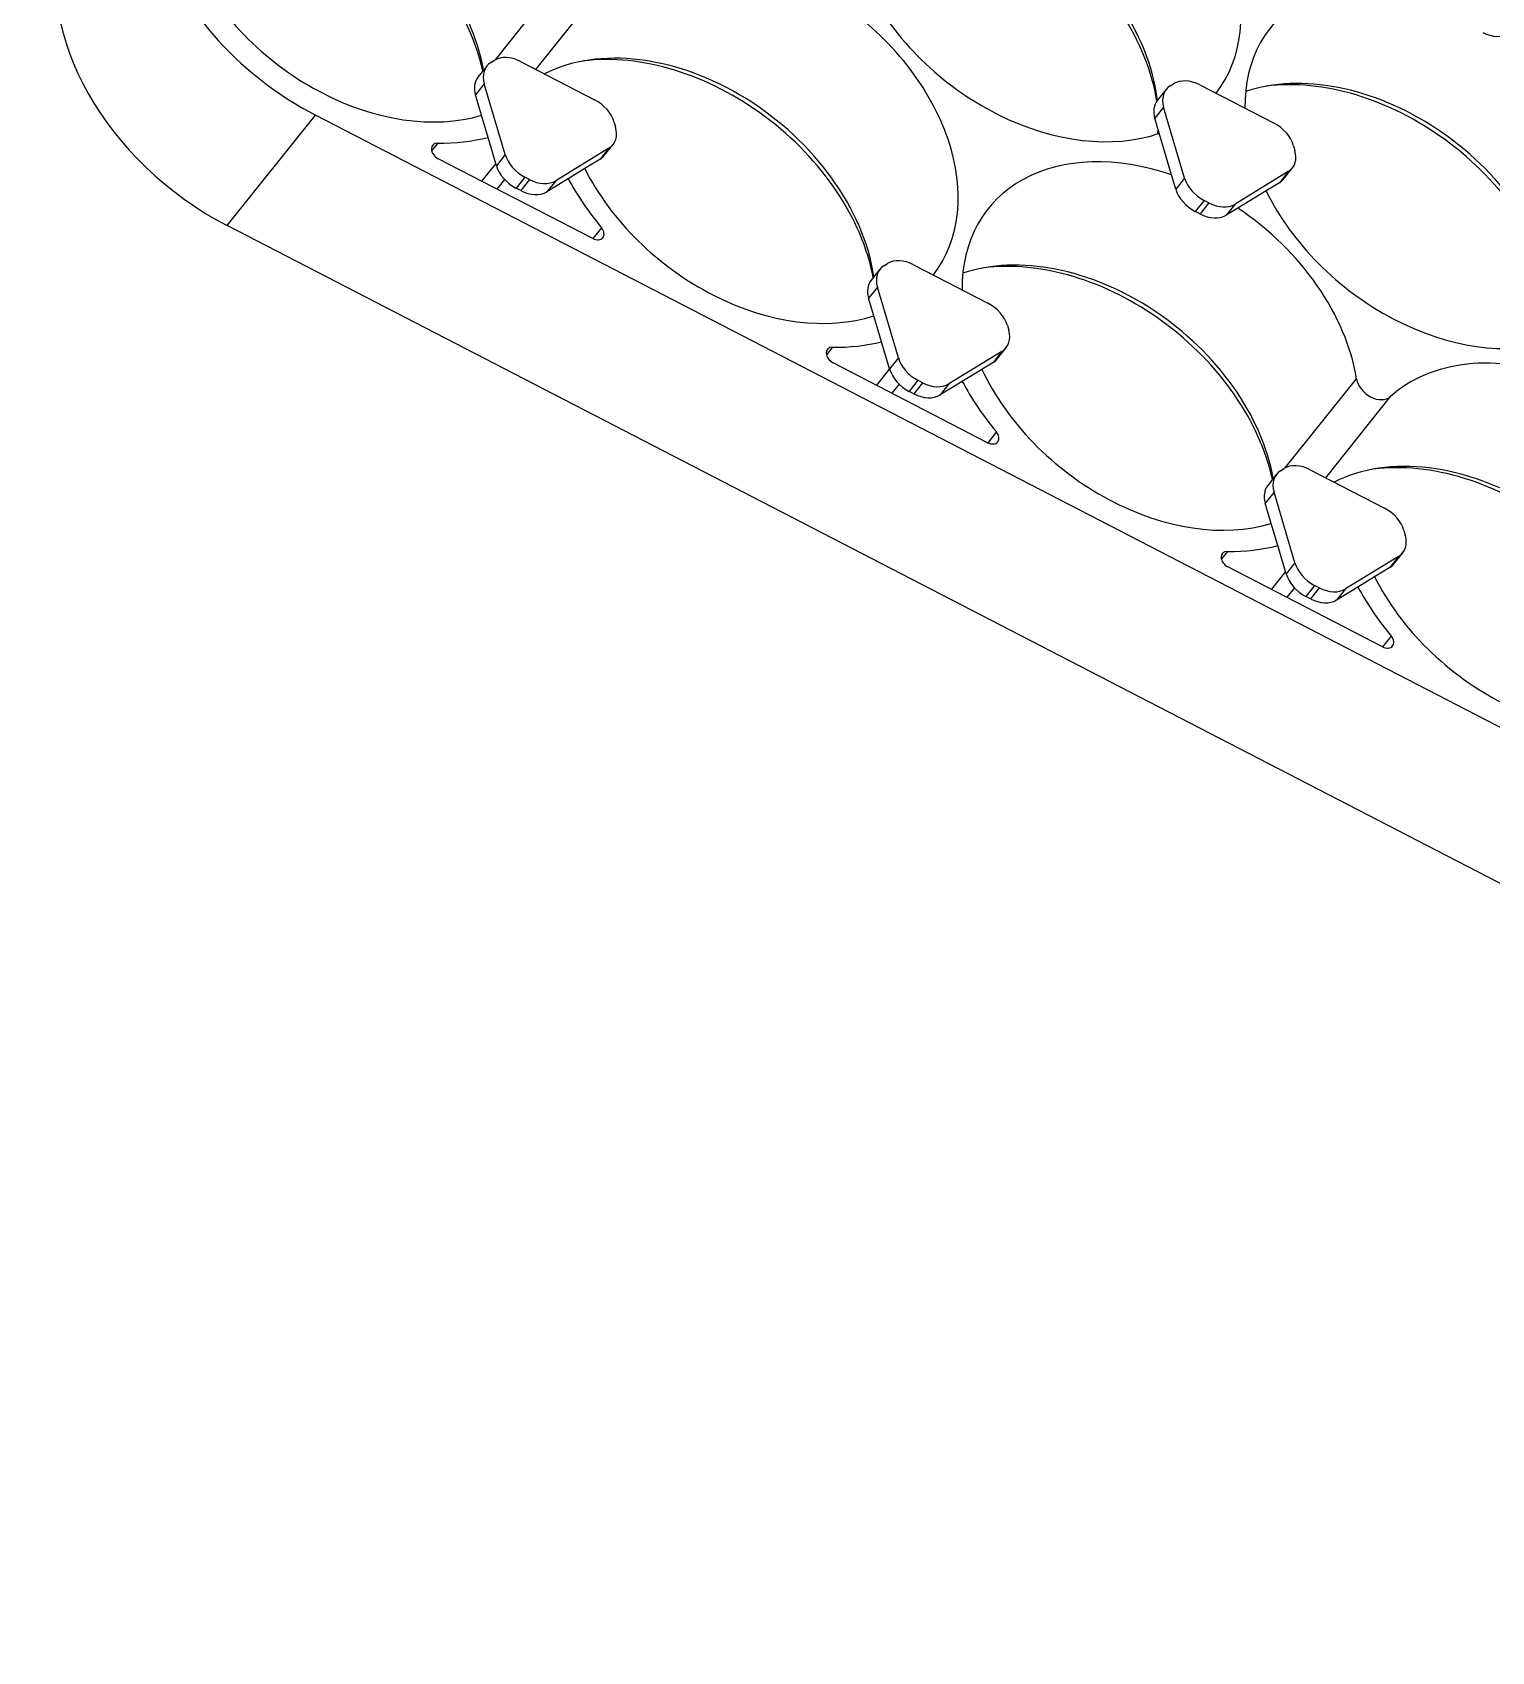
# Model space of a CAD drawing. Header units: millimetres. Extents: x -23 to 977, y -26 to 681.
# Drawn here: x 374.8 to 447, y 173.1 to 253.3 of the extents above; entities that cross this region are included whole.
import ezdxf

# ---------------------------------------------------------------- set-up
doc = ezdxf.new("R2010")
doc.units = ezdxf.units.MM

# ---------------------------------------------------------------- blocks, each defined once
blk = doc.blocks.new('FDFJG')
for p, q in [((20.7, -38.21), (24.826, -38.392)), ((19.28, -39.115), (19.113, -39.795)), ((19.388, -38.87), (19.496, -38.705)), ((26.175, -39), (26.329, -39.176)), ((19.536, -39.966), (19.369, -40.646)), ((21.949, -42.712), (19.536, -39.966)), ((26.414, -40.702), (26.581, -40.022)), ((19.88, -41.227), (19.369, -40.646)), ((26.47, -40.272), (24.759, -42.836)), ((26.47, -40.272), (26.304, -40.952)), ((21.298, -42.841), (19.88, -41.227)), ((25.876, -41.593), (24.966, -42.956)), ((26.304, -40.952), (25.876, -41.593)), ((21.783, -43.392), (21.298, -42.841)), ((21.949, -42.712), (21.783, -43.392)), ((24.759, -42.836), (24.593, -43.516)), ((24.966, -42.956), (24.593, -43.516)), ((23.295, -43.316), (23.128, -43.996)), ((23.391, -44.007), (23.128, -43.996)), ((23.558, -43.327), (23.295, -43.316)), ((23.558, -43.327), (23.391, -44.007)), ((-11.467, -51.712), (-10.123, -46.226)), ((-9.443, -51.31), (-8.218, -46.31)), ((32.494, -53.65), (33.838, -48.163)), ((34.519, -53.248), (35.743, -48.247)), ((-10.303, -51.273), (-6.177, -51.454)), ((-11.615, -51.932), (-11.507, -51.768)), ((-4.828, -52.062), (-4.674, -52.238)), ((-11.723, -52.178), (-11.89, -52.858)), ((10.267, -52.897), (10.375, -52.732)), ((11.579, -52.237), (15.705, -52.419)), ((-11.467, -53.029), (-11.634, -53.709)), ((-10.939, -54.499), (-11.634, -53.709)), ((-9.054, -55.775), (-11.467, -53.029)), ((-4.533, -53.335), (-6.244, -55.899)), ((-4.533, -53.335), (-4.699, -54.015)), ((-4.589, -53.765), (-4.422, -53.085)), ((10.159, -53.142), (9.993, -53.822)), ((17.055, -53.027), (17.208, -53.203)), ((32.346, -53.87), (32.454, -53.705)), ((33.658, -53.21), (37.784, -53.392)), ((-10.186, -55.356), (-10.939, -54.499)), ((-4.699, -54.015), (-5.192, -54.753)), ((10.415, -53.993), (10.249, -54.673)), ((12.828, -56.739), (10.415, -53.993)), ((17.35, -54.299), (15.639, -56.863)), ((17.35, -54.299), (17.183, -54.979)), ((17.294, -54.729), (17.46, -54.049)), ((32.238, -54.115), (32.071, -54.795)), ((39.133, -54), (39.287, -54.176)), ((-5.192, -54.753), (-5.726, -55.553)), ((10.852, -55.36), (10.249, -54.673)), ((17.183, -54.979), (16.821, -55.521)), ((32.494, -54.966), (32.327, -55.646)), ((34.907, -57.712), (32.494, -54.966)), ((39.428, -55.272), (37.717, -57.836)), ((39.428, -55.272), (39.262, -55.952)), ((39.372, -55.702), (39.539, -55.022)), ((-9.22, -56.455), (-10.186, -55.356)), ((-9.054, -55.775), (-9.22, -56.455)), ((-5.726, -55.553), (-6.41, -56.579)), ((-6.244, -55.899), (-6.41, -56.579)), ((11.739, -56.369), (10.852, -55.36)), ((16.821, -55.521), (16.188, -56.471)), ((33.022, -56.437), (32.327, -55.646)), ((39.262, -55.952), (38.769, -56.69)), ((-12.328, -56.662), (-12.444, -57.131)), ((-9.299, -56.366), (-9.566, -57.456)), ((-8.565, -56.907), (-8.709, -57.494)), ((-7.708, -56.379), (-7.874, -57.059)), ((-7.445, -56.39), (-7.708, -56.379)), ((-7.445, -56.39), (-7.612, -57.07)), ((12.662, -57.419), (11.739, -56.369)), ((12.828, -56.739), (12.662, -57.419)), ((16.188, -56.471), (15.472, -57.543)), ((15.639, -56.863), (15.472, -57.543)), ((33.775, -57.293), (33.022, -56.437)), ((38.769, -56.69), (38.235, -57.49)), ((-3.38, -57.729), (-11.98, -57.35)), ((-7.612, -57.07), (-7.874, -57.059)), ((-3.211, -57.063), (-3.374, -57.729)), ((9.652, -57.63), (9.537, -58.1)), ((12.661, -57.418), (12.415, -58.425)), ((14.174, -57.343), (14.008, -58.023)), ((14.437, -57.354), (14.174, -57.343)), ((14.437, -57.354), (14.271, -58.034)), ((34.741, -58.392), (33.775, -57.293)), ((34.907, -57.712), (34.741, -58.392)), ((38.235, -57.49), (37.551, -58.516)), ((-20.073, -64.74), (-18.407, -57.94)), ((135.162, -64.707), (-18.407, -57.94)), ((18.6, -58.698), (10, -58.319)), ((13.408, -57.906), (13.272, -58.463)), ((14.271, -58.034), (14.008, -58.023)), ((18.77, -58.032), (18.606, -58.698)), ((34.662, -58.303), (34.395, -59.393)), ((36.253, -58.316), (36.087, -58.996)), ((36.516, -58.327), (36.253, -58.316)), ((36.516, -58.327), (36.349, -59.007)), ((37.717, -57.836), (37.551, -58.516)), ((31.633, -58.599), (31.518, -59.069)), ((40.581, -59.666), (31.981, -59.287)), ((35.396, -58.844), (35.252, -59.431)), ((36.349, -59.007), (36.087, -58.996)), ((40.75, -59.001), (40.587, -59.666)), ((133.496, -71.507), (-20.073, -64.74))]:
    blk.add_line(p, q)
for centre, major_axis, start_param, end_param in [((10.999, -35.747), (10.587, -2.593), 0.011969, 1.669519), ((33.273, -36.729), (10.587, -2.593), 2.031808, 3.672504), ((32.171, -28.874), (1.457, -0.357), 4.983824, 6.029513), ((9.441, -42.105), (-10.587, 2.593), 3.765758, 5.967767), ((9.333, -42.547), (-10.927, 2.676), 3.807625, 5.67788), ((31.716, -43.087), (-10.587, 2.593), 3.823988, 5.849245), ((31.608, -43.529), (-10.927, 2.676), 3.861384, 5.677995), ((20.845, -39.308), (1.457, -0.357), 1.842231, 2.892445), ((24.971, -39.49), (1.457, -0.357), 0.792017, 1.842231), ((20.737, -39.472), (1.457, -0.357), 2.892445, 3.938134), ((25.124, -39.665), (1.457, -0.357), 6.029513, 7.075203), ((20.57, -40.152), (1.457, -0.357), 3.141597, 3.938134), ((10.999, -35.747), (10.587, -2.593), 4.143141, 5.8581), ((24.957, -40.345), (1.457, -0.357), 6.029513, 6.283191), ((9.441, -42.105), (-10.587, 2.593), 3.575595, 3.600096), ((33.273, -36.729), (10.587, -2.593), 4.126393, 5.824507), ((2.074, -49.783), (10.587, -2.593), 0.011969, 1.669519), ((24.349, -50.765), (10.587, -2.593), 2.031808, 3.672504), ((23.15, -42.218), (1.457, -0.357), 3.938134, 4.983824), ((23.413, -42.229), (1.457, -0.357), 4.983824, 6.029513), ((24.349, -50.765), (10.587, -2.593), 0.662021, 1.686489), ((22.983, -42.898), (1.457, -0.357), 3.938134, 4.983824), ((23.246, -42.909), (1.457, -0.357), 4.983824, 6.029513), ((46.035, -51.72), (10.587, -2.593), 2.014943, 3.022442), ((-21.169, -55.185), (-10.587, 2.593), 3.823988, 5.849245), ((-21.277, -55.627), (-10.927, 2.676), 3.861384, 5.677995), ((0.517, -56.141), (-10.587, 2.593), 3.795332, 5.967767), ((0.409, -56.583), (-10.927, 2.676), 3.834963, 5.67788), ((22.792, -57.123), (-10.587, 2.593), 3.823988, 5.849245), ((34.752, -47.912), (-1.02, 0.25), 0.662021, 3.022442), ((22.684, -57.565), (-10.927, 2.676), 3.861384, 5.677995), ((44.478, -58.078), (-10.587, 2.593), 3.795332, 5.967767), ((44.37, -58.52), (-10.927, 2.676), 3.834963, 5.67788), ((-10.158, -52.37), (1.457, -0.357), 1.842231, 2.892445), ((-10.266, -52.535), (1.457, -0.357), 2.892445, 3.938134), ((-6.032, -52.552), (1.457, -0.357), 0.792017, 1.842231), ((-10.433, -53.215), (1.457, -0.357), 3.141597, 3.938134), ((-5.879, -52.728), (1.457, -0.357), 6.029513, 7.075203), ((11.616, -53.499), (1.457, -0.357), 2.892445, 3.938134), ((11.724, -53.335), (1.457, -0.357), 1.842231, 2.892445), ((15.85, -53.517), (1.457, -0.357), 0.792017, 1.842231), ((-19.612, -48.827), (10.587, -2.593), 4.109548, 5.824507), ((16.003, -53.692), (1.457, -0.357), 6.029513, 7.075203), ((33.803, -54.308), (1.457, -0.357), 1.842231, 2.892445), ((37.929, -54.49), (1.457, -0.357), 0.792017, 1.842231), ((-6.046, -53.408), (1.457, -0.357), 6.029513, 6.283191), ((11.45, -54.179), (1.457, -0.357), 3.141597, 3.938134), ((33.695, -54.472), (1.457, -0.357), 2.892445, 3.938134), ((38.082, -54.665), (1.457, -0.357), 6.029513, 7.075203), ((-21.277, -55.627), (12.093, -2.962), 3.413028, 4.983824), ((-19.612, -48.827), (12.093, -2.962), 4.154523, 4.983824), ((2.074, -49.783), (10.587, -2.593), 4.143141, 5.841255), ((15.837, -54.372), (1.457, -0.357), 6.029513, 6.283191), ((33.528, -55.152), (1.457, -0.357), 3.141597, 3.938134), ((-19.612, -48.827), (-11.801, 2.891), 2.397417, 2.649501), ((-7.853, -55.281), (1.457, -0.357), 3.938134, 4.983824), ((-7.59, -55.292), (1.457, -0.357), 4.983824, 6.029513), ((2.074, -49.783), (-11.801, 2.891), 1.034961, 1.287045), ((24.349, -50.765), (10.587, -2.593), 4.109548, 5.824507), ((37.915, -55.345), (1.457, -0.357), 6.029513, 6.283191), ((-12.029, -56.984), (0.486, -0.119), 2.397417, 4.983824), ((-8.02, -55.961), (1.457, -0.357), 3.938134, 4.983824), ((-7.757, -55.972), (1.457, -0.357), 4.983824, 6.029513), ((2.369, -49.796), (-11.801, 2.891), 2.397417, 2.642094), ((14.029, -56.245), (1.457, -0.357), 3.938134, 4.983824), ((14.292, -56.256), (1.457, -0.357), 4.983824, 6.029513), ((24.055, -50.752), (-11.801, 2.891), 1.027539, 1.287045), ((46.035, -51.72), (10.587, -2.593), 4.143141, 5.841255), ((-3.428, -57.363), (0.486, -0.119), 4.983824, 7.57023), ((9.952, -57.953), (0.486, -0.119), 2.397417, 4.983824), ((13.863, -56.925), (1.457, -0.357), 3.938134, 4.983824), ((14.126, -56.936), (1.457, -0.357), 4.983824, 6.029513), ((24.349, -50.765), (-11.801, 2.891), 2.397417, 2.649501), ((36.108, -57.218), (1.457, -0.357), 3.938134, 4.983824), ((46.035, -51.72), (-11.801, 2.891), 1.034961, 1.287045), ((18.552, -58.332), (0.486, -0.119), 4.983824, 7.57023), ((35.941, -57.898), (1.457, -0.357), 3.938134, 4.983824), ((36.204, -57.909), (1.457, -0.357), 4.983824, 6.029513), ((36.371, -57.229), (1.457, -0.357), 4.983824, 6.029513), ((31.932, -58.921), (0.486, -0.119), 2.397417, 4.983824), ((40.533, -59.3), (0.486, -0.119), 4.983824, 7.57023)]:
    blk.add_ellipse(centre, major_axis=major_axis, ratio=0.714045, start_param=start_param, end_param=end_param)

msp = doc.modelspace()

# ---------------------------------------------------------------- block references
at = {"rotation": 335.178066865472}
msp.add_blockref('FDFJG', (429.79, 294.062), dxfattribs=at)

doc.saveas('drawing.dxf')
